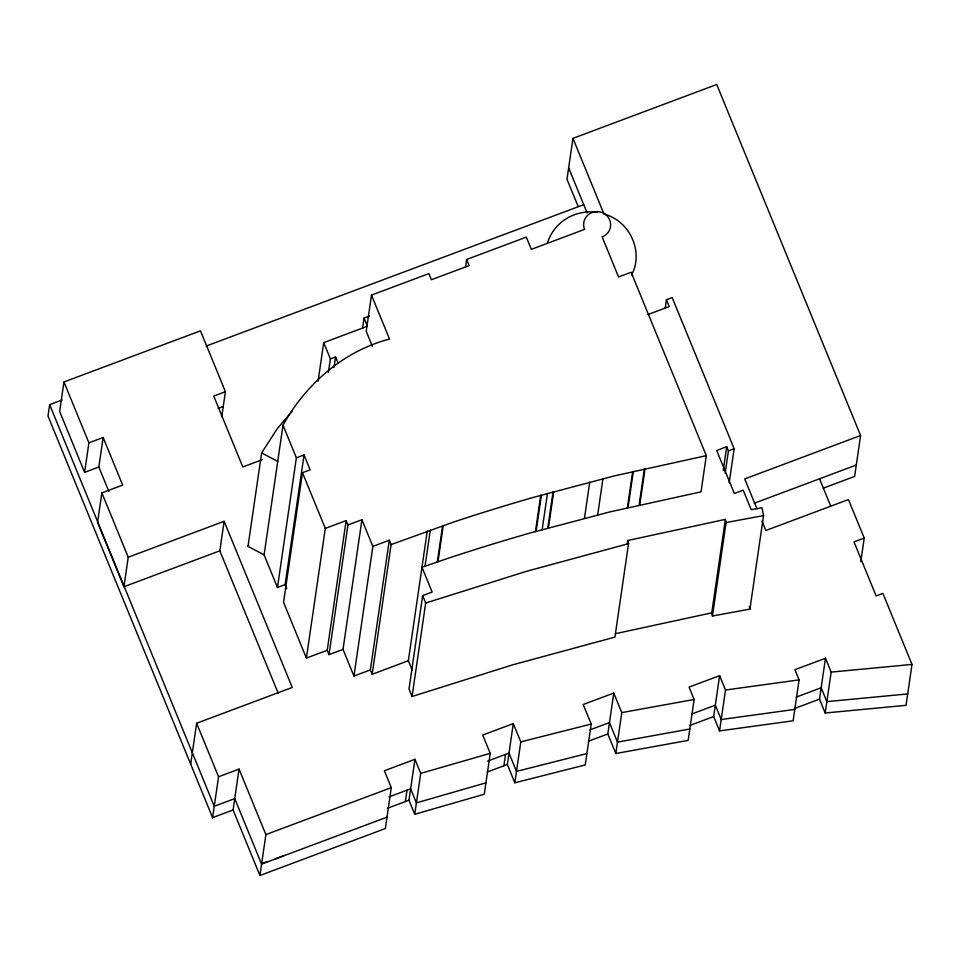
<?xml version="1.0" encoding="UTF-8"?>
<svg xmlns="http://www.w3.org/2000/svg" width="960" height="960" viewBox="0 0 960 960"><rect width="100%" height="100%" fill="white"/><g stroke="black" fill="none" stroke-linecap="round" stroke-linejoin="round"><path stroke-width="1.44" d="M62.088 400.008L49.656 404.664L48 416.04L212.592 817.656L218.568 776.76L196.632 723.252L292.236 687.444L224.136 521.304L128.232 557.22L123.924 586.74L219.828 550.824L224.136 521.304M221.76 416.796L225.42 391.704L200.472 330.84L63.96 381.96L59.652 411.48L84.6 472.344L98.832 467.016L103.14 437.496L88.908 442.824L84.6 472.344M123.924 586.74L97.56 522.396L101.868 492.876L122.652 485.088L103.14 437.496M190.668 764.148L196.632 723.252M277.464 587.496L296.376 457.824L304.044 454.956L285.12 584.628L277.464 587.496L264.096 554.88L248.004 546.384L261.636 452.916L277.116 428.892L292.116 411.168M264.096 554.88L283.008 425.22C305.652 384.3 343.692 350.928 389.52 339.072L371.496 295.104L428.88 273.612L431.388 279.732L469.116 265.608L466.608 259.488L526.308 237.12L531.324 249.36L584.556 229.392A13.548 13.068 8.3 0 1 592.128 212.484A13.548 13.068 8.3 0 1 609.708 219.972A13.548 13.068 8.3 0 1 602.136 236.88L618.564 276.972L631.14 272.256L706.308 455.664L701.028 491.856L609.54 511.98L528.744 533.4A2057.616 1985.628 8.3 0 0 448.968 558L421.98 567.252L432.144 592.032L422.64 595.584L409.008 689.064L412.056 696.492L512.832 664.8L614.916 637.104L628.548 543.636L627.744 540.504L725.376 519.384L726.084 522.54L712.452 616.02L749.916 609.084L763.548 515.604L761.976 507.732L751.224 509.7L743.22 490.176L734.34 493.5L716.7 450.48L726.72 446.724L728.424 450.888L725.172 473.148M761.964 520.992L765.852 530.484L848.448 499.56L864.228 538.068L853.992 541.896L876.12 595.908L882.888 593.376L912 664.428L906.036 705.324L825.192 713.004L831.168 672.108L825.48 658.248L794.916 669.696L799.092 679.884L793.128 720.792L719.544 730.908L725.508 690.012L719.628 675.66L689.064 687.108L694.128 699.48L688.164 740.376L615.816 753.516L621.78 712.608L613.776 693.06L583.2 704.508L591.216 724.056L585.252 764.952L514.836 782.784L520.8 741.888L513.3 723.6L482.724 735.048L490.224 753.336L484.26 794.232L414.744 814.272L420.708 773.376L414.948 759.3L384.372 770.748L391.296 787.644L385.332 828.54L259.932 875.496L233.076 809.988L239.04 769.092L218.568 776.76M304.044 454.956L310.14 469.836L302.472 472.704L283.56 602.364L306.384 658.08L327.228 650.268L346.152 520.608L325.308 528.408L306.384 658.08M318.084 381.156L323.7 342.624L367.428 326.256L364.056 318.024L369.648 315.936M328.428 372.264L330.372 358.908L323.7 342.624M259.932 875.496L265.896 834.6L239.04 769.092M334.056 367.356L335.568 356.964L330.372 358.908M362.544 328.404L364.056 318.024M371.496 295.104L366.216 331.296L372.408 346.416M347.94 524.964L361.932 519.732L343.02 649.392L329.016 654.636L347.94 524.964L346.152 520.608M372.864 546.396L389.304 540.24L370.392 669.9L353.94 676.056L372.864 546.396L361.932 519.732M427.26 531.048L408.348 660.72L372.18 674.268L391.092 544.596L389.304 540.24M465.552 266.724L466.608 259.488M425.052 566.1L430.332 529.908M412.056 696.492L425.688 603.024L422.64 595.584M437.328 561.936L442.608 525.732M437.964 561.72L443.244 525.516M405.36 801.552L407.016 790.176M414.744 814.272L408.972 800.196L414.948 759.3M823.308 488.148L854.628 476.424L860.592 435.516L716.724 84.504L572.952 138.348L566.976 179.244L578.16 206.508M535.452 531.528L540.732 495.336M536.1 531.348L541.38 495.156M503.892 765.78L505.548 754.404M514.836 782.784L507.336 764.496L513.3 723.6M542.16 529.656L547.44 493.452M547.776 528.084L553.056 491.892M548.424 527.904L553.704 491.712M584.472 518.268L589.752 482.076M597.66 514.968L602.94 478.764M627.396 507.756L632.676 471.564M628.044 507.6L633.324 471.408M627.312 543.48L627.744 540.504M665.16 308.616L666.468 299.712L672.18 297.576L734.148 448.752L729.168 482.868M639.12 505.008L644.4 468.816M639.768 504.864L645.06 468.672M615.816 753.516L607.812 733.956L613.776 693.06M723.252 470.472L726.72 446.724M712.452 616.02L711.744 612.852L725.376 519.384M719.544 730.908L713.664 716.556L719.628 675.66M825.228 713.1L819.516 699.144L825.48 658.248M860.784 561.672L864.228 538.068M631.464 275.028C642.228 255.792 633.576 230.124 615.204 218.88A45.372 43.788 8.3 0 0 604.452 213.984M248.004 546.384L248.568 545.412M206.112 346.08L583.728 204.672M225.42 391.704L213.744 396.072L242.808 466.98L262.2 459.708M218.076 408.408L223.272 406.464M648.108 314.472L669.264 306.552L666.468 299.712M391.092 544.596L454.248 521.808A2057.616 1985.628 8.3 0 1 534.036 497.208L614.82 475.788L706.308 455.664M728.424 450.888L734.148 448.752M860.592 435.516L744.72 478.92L756.96 508.776M754.296 503.232L856.284 465.036M212.292 817.764L233.076 809.988M265.896 834.6L391.296 787.644M389.016 796.908L410.64 788.82L416.4 802.884L485.928 782.856M487.56 761.136L508.992 753.108L516.492 771.408L586.908 753.576M590.016 729.864L609.468 722.58L617.484 742.128L689.82 729M387.36 808.296L408.972 800.196M487.284 771.996L507.336 764.496M588.36 741.24L607.812 733.956M386.988 817.164L261.588 864.12L234.744 798.6L214.26 806.28L49.656 404.664M691.704 714.024L715.32 705.18L721.2 719.52L794.784 709.404M690.036 725.4L713.664 716.556M796.164 697.14L821.172 687.768L826.86 701.628L907.692 693.936M794.508 708.516L819.516 699.144M262.8 863.208L266.964 861.744M275.28 858.816L283.596 855.876M425.688 603.024L526.476 571.32L628.548 543.636M420.708 773.376L490.224 753.336M520.8 741.888L591.216 724.056M615.564 633.66L711.744 612.852M726.084 522.54L763.548 515.604M621.78 712.608L694.128 699.48M725.508 690.012L799.092 679.884M831.168 672.108L912 664.428M261.636 452.916L277.728 461.412M819.528 478.812L830.652 505.956M572.952 138.348L604.008 214.116M568.644 167.856L587.124 212.952M335.568 356.964L338.208 363.408M408.348 660.72L412.296 670.356M283.008 425.22L296.376 457.824M302.472 472.704L325.308 528.408M370.392 669.9L372.18 674.268M343.02 649.392L353.94 676.056M327.228 650.268L329.016 654.636M285.12 584.628L286.788 588.684M219.828 550.824L278.268 693.396M63.96 381.96L88.908 442.824M98.832 467.016L108.876 491.484M101.868 492.876L128.232 557.22M749.388 606.456L749.916 609.084M547.704 242.28A45.372 43.788 8.3 0 1 597.204 212.352"/></g></svg>
